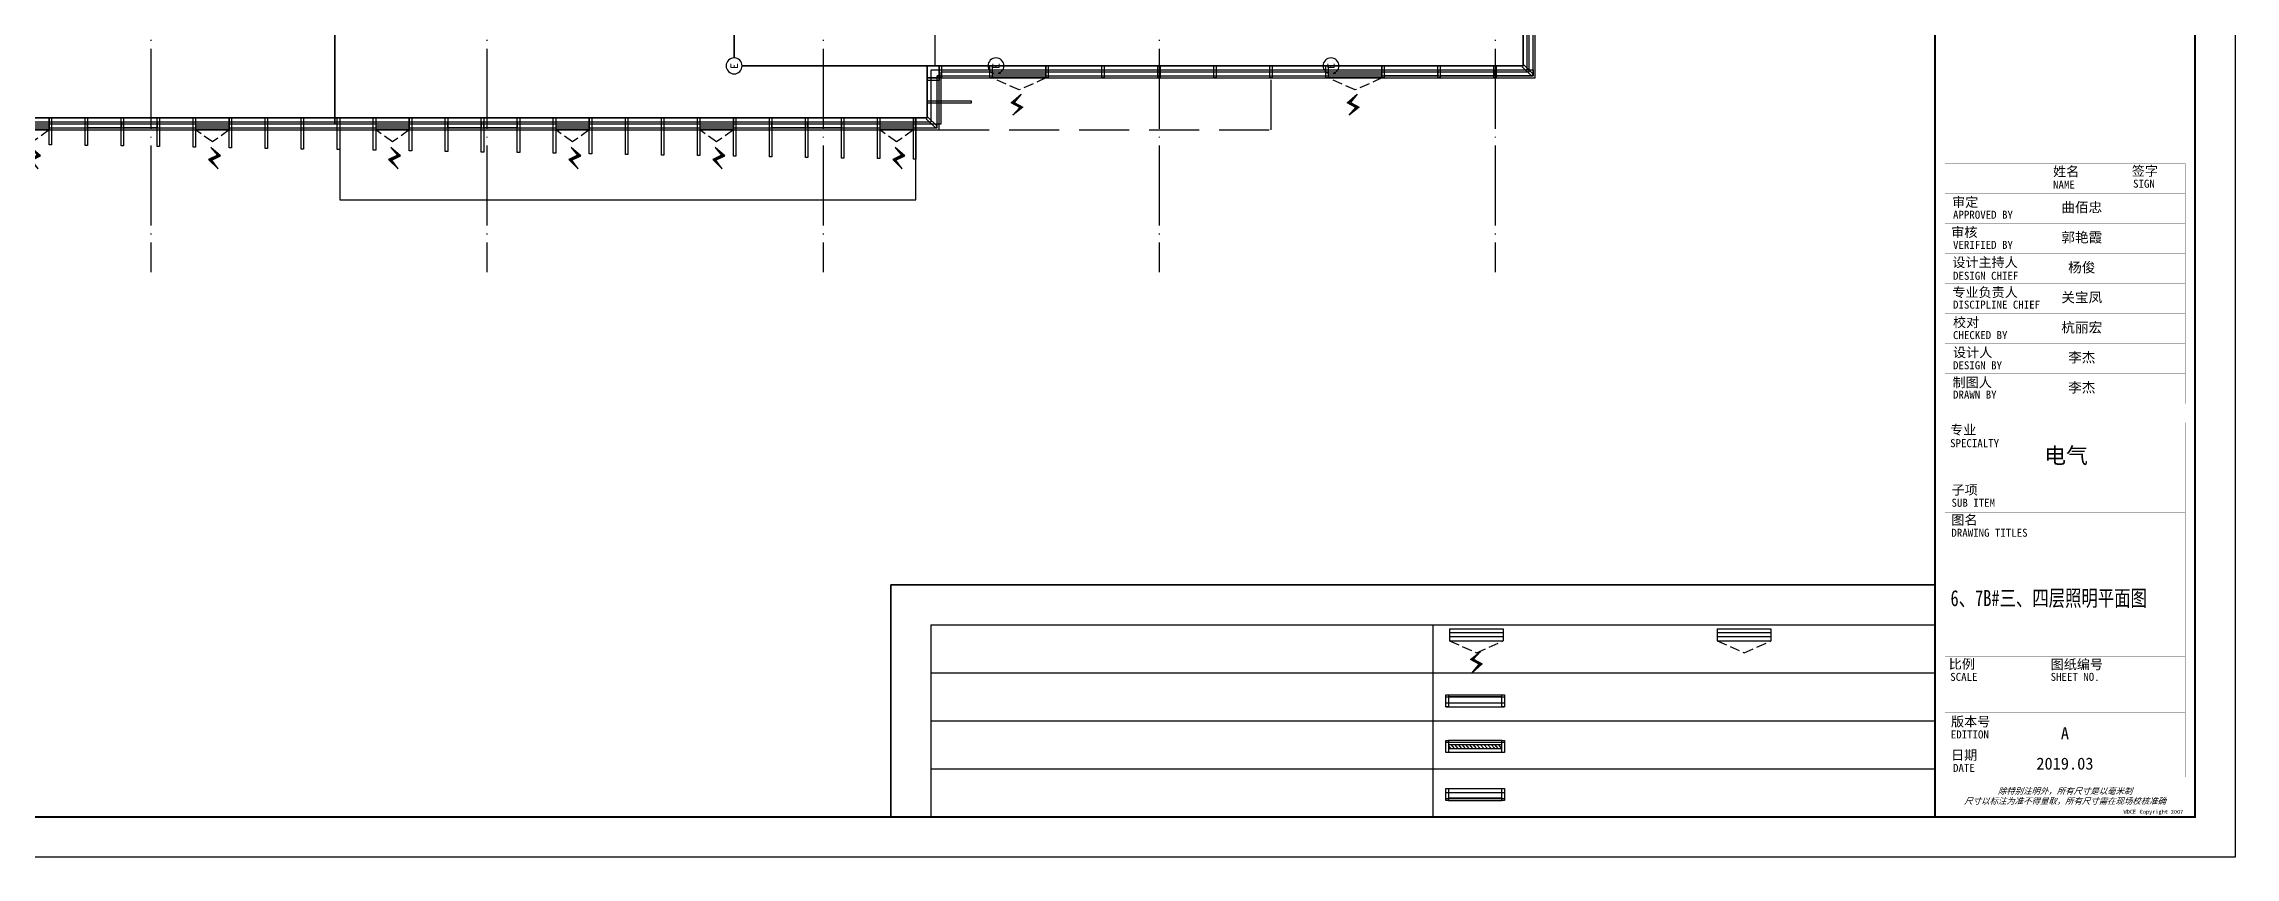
# Model space of a CAD drawing. Extents: x -2209072 to 495824, y -92434 to 572724.
# Drawn here: x 111164 to 165936, y 196708 to 217024 of the extents above; entities that cross this region are included whole.
import ezdxf
from ezdxf.enums import TextEntityAlignment as Align
from ezdxf.xclip import XClip

# ---------------------------------------------------------------- set-up
doc = ezdxf.new("R2010")
doc.units = 0
doc.header["$LTSCALE"] = 1000
doc.header["$MEASUREMENT"] = 0
for name, pattern in [('6#7#幕墙$0$DASH', [0.35, 0.25, -0.1]), ('DASH', [0.35, 0.25, -0.1]), ('X-104 6#7#平面$0$104-1112 结构$0$$AUDIT_BAD_LTYPE1', [0]), ('X-104 6#7#平面$0$DASH', [0.35, 0.25, -0.1]), ('X-104 6#7#平面$0$DOTE', [2.42, 2, -0.2, 0.02, -0.2]), ('X-平面图例$0$DASH', [0.35, 0.25, -0.1])]:
    doc.linetypes.add(name, pattern=pattern)
doc.layers.get('0').update_dxf_attribs({"linetype": 'CONTINUOUS'})
doc.layers.get('Defpoints').update_dxf_attribs({"linetype": 'CONTINUOUS'})
doc.layers.add('6#7#幕墙$0$04-不打印_辅助线', color=165, linetype='CONTINUOUS', plot=False)
for name, color, linetype in [('6#7#幕墙$0$04-电动窗', 1, 'CONTINUOUS'), ('6#7#幕墙$0$A-C_玻璃幕墙', 140, 'CONTINUOUS'), ('6#7#幕墙$0$A-C_窗', 140, 'CONTINUOUS'), ('6#7#幕墙$0$A-O_屋面', 201, 'CONTINUOUS'), ('6#7#幕墙$0$A-TECH_结构', 21, 'CONTINUOUS'), ('EQUIP-照明', 3, 'CONTINUOUS'), ('SHEET_TEXT', 7, 'CONTINUOUS'), ('WIRE-应急', 2, 'DASH'), ('X-104 6#7#平面$0$A-SUR_看线', 231, 'CONTINUOUS'), ('X-104 6#7#平面$0$A-TECH_结构', 21, 'CONTINUOUS'), ('X-104 6#7#平面$0$A_AXIS-轴线', 36, 'X-104 6#7#平面$0$DOTE'), ('X-平面图例$0$03-表格_197', 197, 'CONTINUOUS'), ('X-平面图例$0$04-电动窗', 1, 'CONTINUOUS'), ('X-平面图例$0$A-C_玻璃幕墙', 140, 'CONTINUOUS'), ('X-平面图例$0$A-金属背板', 40, 'CONTINUOUS'), ('字', 7, 'CONTINUOUS')]:
    doc.layers.add(name, color=color, linetype=linetype)
doc.layers.add('X-104 6#7#平面$0$000套内', color=226, linetype='CONTINUOUS', lineweight=30, plot=False)
doc.styles.add('_TEL_DIM', font='SIMPLEX', dxfattribs={"width": 0.8, "height": 3.5, "bigfont": 'HZTXT'})
doc.styles.add('华文细黑', font='STXIHEI.TTF')
doc.styles.add('图签信息$0$hwxh', font='STXIHEI.TTF')
doc.styles.add('图签信息$0$华文细黑', font='STXIHEI.TTF', dxfattribs={"height": 10})

# ---------------------------------------------------------------- blocks, each defined once
blk = doc.blocks.new('$equip$00001838')
blk.add_circle((0, 0), 0.5)
at = {"color": 7, "style": '_TEL_DIM'}
blk.add_attdef('$TEXT$', text='', height=0.4, dxfattribs=at).set_placement((0, 0), align=Align.MIDDLE_CENTER)
at = {"color": 7, "style": '_TEL_DIM', "flags": 1}
blk.add_attdef('A', text='', height=0.00002, dxfattribs=at).set_placement((0, 0), align=Align.MIDDLE_CENTER)
blk = doc.blocks.new('图签信息$0$WDCE Copyright200X')
at = {"const_width": 0.016}
blk.add_lwpolyline([(-10.6, 1.26, 1), (-11.4, 1.26, 1)], format="xyb", close=True, dxfattribs=at)
at = {"style": '图签信息$0$华文细黑'}
for s, p in [('WDCE ', (-11.46, 0.5)), ('     Copyright ', (-3.51, 0.5))]:
    blk.add_text(s, height=1, dxfattribs=at).set_placement(p, align=Align.BOTTOM_RIGHT)
blk.add_text('c', height=0.6, dxfattribs=at).set_placement((-11.04, 1.35), align=Align.MIDDLE_CENTER)
blk.add_attdef('200X', text='', height=1, dxfattribs=at).set_placement((-0.45, 0.5), align=Align.BOTTOM_RIGHT)
blk = doc.blocks.new('图签信息$0$logo2')
h = blk.add_hatch(color=7)
h.paths.add_polyline_path([(19.02, -7.36), (15.84, -7.36), (15.84, -3.97), (18.97, -3.97), (18.97, -4.24), (16.46, -4.24), (16.46, -5.45), (18.81, -5.45), (18.81, -5.69), (16.47, -5.69), (16.47, -7.12), (19.02, -7.12)])
edge = h.paths.add_edge_path()
edge.add_spline(control_points=[(15.26, -4.21), (15.26, -4.21), (15.13, -4.65), (15.13, -4.65), (15.13, -4.65), (14.62, -4.1), (13.73, -4.1), (13.04, -4.1), (12.07, -4.54), (12.08, -5.62), (12.08, -6.49), (12.77, -7.16), (13.73, -7.17), (14.66, -7.17), (15.23, -6.68), (15.23, -6.68), (15.23, -6.68), (15.16, -7.11), (15.16, -7.11), (13.63, -7.7), (11.42, -7.29), (11.41, -5.64), (11.4, -3.72), (14.16, -3.66), (15.26, -4.21)], knot_values=[0, 0, 0, 0, 1, 1, 1, 2, 2, 2, 3, 3, 3, 4, 4, 4, 5, 5, 5, 6, 6, 6, 7, 7, 7, 8, 8, 8, 8], degree=3, periodic=0)
edge = h.paths.add_edge_path(flags=16)
edge.add_spline(control_points=[(10.23, -5.57), (10.23, -5.16), (10.12, -4.83), (9.9, -4.58), (9.63, -4.27), (9.23, -4.12), (8.69, -4.12), (8.69, -4.12), (7.64, -4.12), (7.64, -4.12), (7.64, -4.12), (7.64, -7.1), (7.64, -7.1), (7.64, -7.1), (8.66, -7.1), (8.66, -7.1), (9.13, -7.1), (9.52, -6.93), (9.82, -6.6), (10.09, -6.31), (10.23, -5.96), (10.23, -5.57)], knot_values=[0, 0, 0, 0, 1, 1, 1, 2, 2, 2, 3, 3, 3, 4, 4, 4, 5, 5, 5, 6, 6, 6, 7, 7, 7, 7], degree=3, periodic=0)
edge = h.paths.add_edge_path()
edge.add_spline(control_points=[(10.92, -5.51), (10.92, -5.96), (10.72, -6.37), (10.34, -6.72), (9.92, -7.1), (9.41, -7.29), (8.82, -7.29), (8.82, -7.29), (7.03, -7.29), (7.03, -7.29), (7.03, -7.29), (7.03, -3.92), (7.03, -3.92), (7.03, -3.92), (9.1, -3.92), (9.1, -3.92), (9.59, -3.92), (10.01, -4.06), (10.36, -4.34), (10.73, -4.64), (10.92, -5.03), (10.92, -5.51)], knot_values=[0, 0, 0, 0, 1, 1, 1, 2, 2, 2, 3, 3, 3, 4, 4, 4, 5, 5, 5, 6, 6, 6, 7, 7, 7, 7], degree=3, periodic=0)
at = {"lineweight": 0}
blk.add_lwpolyline([(19.02, -7.36), (15.84, -7.36), (15.84, -3.97), (18.97, -3.97), (18.97, -4.24), (16.46, -4.24), (16.46, -5.45), (18.81, -5.45), (18.81, -5.69), (16.47, -5.69), (16.47, -7.12), (19.02, -7.12), (19.02, -7.36)], dxfattribs=at)
for points, knots in [([(15.26, -4.21), (15.26, -4.21), (15.13, -4.65), (15.13, -4.65), (15.13, -4.65), (14.62, -4.1), (13.73, -4.1), (13.04, -4.1), (12.07, -4.54), (12.08, -5.62), (12.08, -6.49), (12.77, -7.16), (13.73, -7.17), (14.66, -7.17), (15.23, -6.68), (15.23, -6.68), (15.23, -6.68), (15.16, -7.11), (15.16, -7.11), (13.63, -7.7), (11.42, -7.29), (11.41, -5.64), (11.4, -3.72), (14.16, -3.66), (15.26, -4.21)], [0, 0, 0, 0, 1, 1, 1, 2, 2, 2, 3, 3, 3, 4, 4, 4, 5, 5, 5, 6, 6, 6, 7, 7, 7, 8, 8, 8, 8]), ([(10.92, -5.51), (10.92, -5.96), (10.72, -6.37), (10.34, -6.72), (9.92, -7.1), (9.41, -7.29), (8.82, -7.29), (8.82, -7.29), (7.03, -7.29), (7.03, -7.29), (7.03, -7.29), (7.03, -3.92), (7.03, -3.92), (7.03, -3.92), (9.1, -3.92), (9.1, -3.92), (9.59, -3.92), (10.01, -4.06), (10.36, -4.34), (10.73, -4.64), (10.92, -5.03), (10.92, -5.51)], [0, 0, 0, 0, 1, 1, 1, 2, 2, 2, 3, 3, 3, 4, 4, 4, 5, 5, 5, 6, 6, 6, 7, 7, 7, 7]), ([(10.23, -5.57), (10.23, -5.16), (10.12, -4.83), (9.9, -4.58), (9.63, -4.27), (9.23, -4.12), (8.69, -4.12), (8.69, -4.12), (7.64, -4.12), (7.64, -4.12), (7.64, -4.12), (7.64, -7.1), (7.64, -7.1), (7.64, -7.1), (8.66, -7.1), (8.66, -7.1), (9.13, -7.1), (9.52, -6.93), (9.82, -6.6), (10.09, -6.31), (10.23, -5.96), (10.23, -5.57)], [0, 0, 0, 0, 1, 1, 1, 2, 2, 2, 3, 3, 3, 4, 4, 4, 5, 5, 5, 6, 6, 6, 7, 7, 7, 7])]:
    blk.add_open_spline(points, degree=3, knots=knots, dxfattribs=at)
blk = doc.blocks.new('图签信息$0$logo1')
h = blk.add_hatch(color=8)
edge = h.paths.add_edge_path()
edge.add_spline(control_points=[(3.86, -5.21), (3.63, -5.88), (3.39, -6.56), (3.39, -6.56), (3.39, -6.56), (2.5, -3.91), (2.5, -3.91), (2.5, -3.91), (1.8, -3.91), (1.69, -3.91), (2.02, -4.39), (2.95, -7.27), (2.95, -7.27), (2.95, -7.27), (3.44, -7.27), (3.44, -7.27), (3.44, -7.27), (4.03, -5.66), (4.03, -5.66), (4.03, -5.66), (3.86, -5.21), (3.86, -5.21)], knot_values=[0, 0, 0, 0, 1, 1, 1, 2, 2, 2, 3, 3, 3, 4, 4, 4, 5, 5, 5, 6, 6, 6, 7, 7, 7, 7], degree=3, periodic=0)
h = blk.add_hatch(color=7)
edge = h.paths.add_edge_path()
edge.add_spline(control_points=[(6.04, -3.91), (6.09, -4.1), (5.2, -6.56), (5.2, -6.56), (5.2, -6.56), (4.3, -3.91), (4.3, -3.91), (4.3, -3.91), (3.6, -3.91), (3.49, -3.91), (3.82, -4.39), (4.75, -7.27), (4.75, -7.27), (4.75, -7.27), (5.24, -7.27), (5.24, -7.27), (5.24, -7.27), (6.33, -4.3), (6.33, -4.3), (6.33, -4.3), (6.48, -3.91), (6.48, -3.91), (6.48, -3.91), (6.21, -3.91), (6.04, -3.91)], knot_values=[0, 0, 0, 0, 1, 1, 1, 2, 2, 2, 3, 3, 3, 4, 4, 4, 5, 5, 5, 6, 6, 6, 7, 7, 7, 8, 8, 8, 8], degree=3, periodic=0)
at = {"color": 8, "lineweight": 0}
blk.add_open_spline([(3.86, -5.21), (3.63, -5.88), (3.39, -6.56), (3.39, -6.56), (3.39, -6.56), (2.5, -3.91), (2.5, -3.91), (2.5, -3.91), (1.8, -3.91), (1.69, -3.91), (2.02, -4.39), (2.95, -7.27), (2.95, -7.27), (2.95, -7.27), (3.44, -7.27), (3.44, -7.27), (3.44, -7.27), (4.03, -5.66), (4.03, -5.66), (4.03, -5.66), (3.86, -5.21), (3.86, -5.21)], degree=3, knots=[0, 0, 0, 0, 1, 1, 1, 2, 2, 2, 3, 3, 3, 4, 4, 4, 5, 5, 5, 6, 6, 6, 7, 7, 7, 7], dxfattribs=at)
at = {"lineweight": 0}
blk.add_open_spline([(6.04, -3.91), (6.09, -4.1), (5.2, -6.56), (5.2, -6.56), (5.2, -6.56), (4.3, -3.91), (4.3, -3.91), (4.3, -3.91), (3.6, -3.91), (3.49, -3.91), (3.82, -4.39), (4.75, -7.27), (4.75, -7.27), (4.75, -7.27), (5.24, -7.27), (5.24, -7.27), (5.24, -7.27), (6.33, -4.3), (6.33, -4.3), (6.33, -4.3), (6.48, -3.91), (6.48, -3.91), (6.48, -3.91), (6.21, -3.91), (6.04, -3.91)], degree=3, knots=[0, 0, 0, 0, 1, 1, 1, 2, 2, 2, 3, 3, 3, 4, 4, 4, 5, 5, 5, 6, 6, 6, 7, 7, 7, 8, 8, 8, 8], dxfattribs=at)
blk.add_blockref('图签信息$0$logo2', (0, 0))
blk = doc.blocks.new('图签信息$0$时间-logo')
at = {"layer": 'Defpoints', "lineweight": 0}
blk.add_lwpolyline([(0, -23.46), (-21.17, -23.46), (-21.17, 0), (0, 0), (0, -23.46)], dxfattribs=at)
blk.add_blockref('图签信息$0$logo1', (-20.97, 0))
at = {"style": '图签信息$0$hwxh'}
for s, height, p in [('华通设计顾问工程有限公司 ', 1.15, (-19.73, -9.05)), ('WALTON DESIGN & CONSULTING ENGINEERING CO., LTD.', 0.5, (-19.5, -10.1)), ('地址:北京市西城区西直门南小街135号西派国际3号楼 100035', 0.5, (-19.48, -11.94)), ('Address: Building No.3 C-Park, No.135 Xizhimen South Street, ', 0.47, (-19.48, -12.83)), ('Xicheng District, Beijing 100035, China ', 0.47, (-16.69, -13.72)), ('电话 Tel：                        （8610）83957395 ', 0.5, (-19.56, -14.91)), ('传真 Fax：                      （8610）83957590 ', 0.5, (-19.48, -15.8)), ('主页 Web：                      www.WDCE.com ', 0.5, (-19.48, -16.69)), ('邮件 E-mail：                    office@WDCE.com ', 0.5, (-19.48, -17.58)), ('资质号 Licence No.：    建筑甲级 A111010265 ', 0.5, (-19.48, -18.47)), ('   规划甲级 101195', 0.5, (-12.6, -19.36))]:
    blk.add_text(s, height=height, dxfattribs=at).set_placement(p)
blk = doc.blocks.new('图签信息')
at = {"const_width": 0.5}
for points in [[(-65, 574), (-65, 500.5), (0, 500.5), (0, 574)], [(-65, 0), (0, 0), (0, 500.5), (-65, 500.5)]]:
    blk.add_lwpolyline(points, close=True, dxfattribs=at)
at = {"const_width": 0.05}
for points in [[(-65, 566.5), (0, 566.5)], [(-39.14, 566.5), (-39.14, 500.5)], [(-19.1, 566.5), (-19.1, 500.5)], [(-65, 560.5), (0, 560.5)], [(-65, 554.5), (0, 554.5)], [(-65, 548.5), (0, 548.5)], [(-65, 542.5), (0, 542.5)], [(-65, 536.5), (0, 536.5)], [(-65, 530.5), (0, 530.5)], [(-65, 524.5), (0, 524.5)], [(-65, 518.5), (0, 518.5)], [(-65, 512.5), (0, 512.5)], [(-65, 512.5), (0, 512.5)], [(-65, 506.5), (0, 506.5)], [(-65, 500.5), (0, 500.5)], [(-62.5, 450.87), (-2.5, 450.87)], [(-62.5, 440.87), (-2.5, 440.87)], [(-2.5, 407.85), (-2.5, 436.12), (-62.5, 436.12), (-62.5, 407.85)], [(-62.5, 407.85), (-2.5, 407.85)], [(-62.5, 404.92), (-62.5, 227.83)], [(-62.5, 404.92), (-2.5, 404.92)], [(-62.5, 227.83), (-2.5, 227.83), (-2.5, 404.92)], [(-57.5, 338.36), (-7.5, 338.36)], [(-57.5, 288.83), (-7.5, 288.83)], [(-57.5, 234.85), (-7.5, 234.85)], [(-62.5, 227.83), (-2.5, 227.83)], [(-62.5, 217.74), (-2.5, 217.74)], [(-62.5, 103.26), (-2.5, 103.26), (-2.5, 163.26), (-62.5, 163.26), (-62.5, 103.26)], [(-37.5, 163.26), (-37.5, 103.26)], [(-20, 163.26), (-20, 103.26)], [(-62.5, 155.76), (-2.5, 155.76)], [(-62.5, 148.26), (-2.5, 148.26)], [(-62.5, 140.76), (-2.5, 140.76)], [(-62.5, 133.26), (-2.5, 133.26)], [(-62.5, 125.76), (-2.5, 125.76)], [(-62.5, 118.26), (-2.5, 118.26)], [(-62.5, 110.76), (-2.5, 110.76)], [(-62.5, 98.5), (-2.5, 98.5), (-2.5, 10), (-62.5, 10), (-62.5, 98.5)], [(-62.5, 83.5), (-2.5, 83.5)], [(-62.5, 76), (-2.5, 76)], [(-62.5, 40), (-2.5, 40)], [(-37.5, 40), (-37.5, 26)], [(-62.5, 26), (-2.5, 26)], [(-62.5, 18), (-2.5, 18)]]:
    blk.add_lwpolyline(points, dxfattribs=at)
at = {"ltscale": 0.001, "xscale": 2.834689937531525, "yscale": 2.834689937531525, "zscale": 2.834689937531525}
blk.add_blockref('图签信息$0$时间-logo', (-2.5, 404.92), dxfattribs=at)
blk.add_blockref('图签信息$0$WDCE Copyright200X', (-2.5, 0)).add_auto_attribs({'200X': '2007'})
at = {"style": '图签信息$0$华文细黑'}
for s, height, p in [('COUNTERSIGN', 2, (-32.5, 569.6)), ('会签栏', 2.4, (-32.5, 573))]:
    blk.add_text(s, height=height, dxfattribs=at).set_placement(p, align=Align.TOP_CENTER)
for s, height, p in [('签字', 2.4, (-37.22, 564.63)), ('日期', 2.4, (-17.79, 564.58)), ('总图', 2.4, (-63, 559.5)), ('SIGN', 2, (-30.32, 563.88)), ('DATE', 2, (-10.96, 563.7)), ('建筑', 2.4, (-63, 553.5)), ('结构', 2.4, (-63, 547.5)), ('给排水', 2.4, (-63, 541.5)), ('暖通', 2.4, (-63, 535.5)), ('电气', 2.4, (-63, 529.5)), ('景观', 2.4, (-63, 523.5)), ('室内', 2.4, (-63, 517.5)), ('方案', 2.4, (-63, 511.5)), ('绿色', 2.4, (-63, 505.5)), ('项目名称', 2.4, (-60.5, 498)), ('PROJECT NAME', 2, (-60.5, 494.08)), ('设计号', 2.4, (-60.54, 457.48)), ('PROJECT NO.', 2, (-60.5, 453.97)), ('STAGE', 2, (-60.5, 443.97)), ('阶段', 2.4, (-60.5, 447.47)), ('委托方', 2, (-60.9, 434.86)), ('CLIENT', 2, (-60.9, 431.86)), ('设计方', 2, (-60.5, 403.83)), ('DESIGNER', 2, (-60.5, 400.83)), ('KEY PLAN', 2, (-60.5, 220.74)), ('索引', 2.4, (-60.5, 224.14)), ('姓名', 2.4, (-35.5, 162.47)), ('NAME', 2, (-35.5, 158.96)), ('签字', 2.4, (-15.81, 162.57)), ('SIGN', 2, (-15.5, 159.2)), ('审定', 2.4, (-60.73, 154.81)), ('APPROVED BY', 2, (-60.5, 151.44)), ('审核', 2.4, (-60.95, 147.29)), ('VERIFIED BY', 2, (-60.5, 143.91)), ('设计主持人', 2.4, (-60.68, 139.76)), ('专业负责人', 2.4, (-60.67, 132.26)), ('DESIGN CHIEF', 2, (-60.5, 136.19)), ('DISCIPLINE CHIEF', 2, (-60.5, 128.98)), ('校对', 2.4, (-60.5, 124.76)), ('CHECKED BY', 2, (-60.5, 121.37)), ('设计人', 2.4, (-60.5, 117.26)), ('制图人', 2.4, (-60.61, 109.76)), ('DESIGN BY', 2, (-60.5, 113.83)), ('DRAWN BY', 2, (-60.5, 106.5)), ('SPECIALTY', 2, (-61.23, 94.38)), ('专业', 2.4, (-61.23, 97.93)), ('子项', 2.4, (-60.88, 82.92)), ('SUB ITEM', 2, (-60.88, 79.5)), ('DRAWING TITLES', 2, (-60.91, 72)), ('图名', 2.4, (-60.91, 75.41)), ('比例', 2.4, (-61.56, 39.42)), ('图纸编号', 2.4, (-36.1, 39.32)), ('SCALE', 2, (-61.19, 36)), ('SHEET NO.', 2, (-36.1, 36)), ('版本号', 2.4, (-61, 25.03)), ('EDITION', 2, (-61.06, 21.61)), ('日期', 2.4, (-61, 16.68)), ('DATE', 2, (-60.5, 13.26))]:
    blk.add_text(s, height=height, dxfattribs=at).set_placement(p, align=Align.TOP_LEFT)
for s, p in [('SITE PLAN', (-40.06, 557.7)), ('ARCHITECTURE', (-40.06, 552.7)), ('STRUCTURE', (-40.06, 546.7)), ('WATER', (-40.06, 540.7)), ('VENTILATION', (-40.06, 534.7)), ('ELECTRIC', (-40.14, 528.89)), ('LANDSCAPE', (-40.14, 522.89)), ('INTERIORS', (-40.14, 516.89)), ('PLAN', (-40.14, 510.89)), ('GREEN', (-40.14, 504.89))]:
    blk.add_text(s, height=1.5, dxfattribs=at).set_placement(p, align=Align.TOP_RIGHT)
at = {"color": 4, "style": '图签信息$0$华文细黑', "width": 0.75}
for s, p in [('通州区台湖镇104、109地块', (-32.5, 480.78)), ('F3其他类多功能用地项目', (-32.5, 470.91))]:
    blk.add_text(s, height=4.5, dxfattribs=at).set_placement(p, align=Align.CENTER)
at = {"color": 4, "style": '图签信息$0$华文细黑'}
for s, p in [('A', (-32.53, 19.4)), ('2019.03', (-32.53, 11.84))]:
    blk.add_text(s, height=3, dxfattribs=at).set_placement(p, align=Align.CENTER)
at = {"style": '图签信息$0$华文细黑', "oblique": 20}
for s, p in [('除特别注明外，所有尺寸是以毫米制', (-32.5, 6.5)), ('尺寸以标注为准不得量取，所有尺寸需在现场校核准确', (-32.5, 4))]:
    blk.add_text(s, height=1.5, dxfattribs=at).set_placement(p, align=Align.MIDDLE_CENTER)
at = {"color": 4, "ltscale": 0.001, "char_height": 3, "width": 58.4895, "style": '图签信息$0$华文细黑'}
for s, insert, attachment_point in [('通17-03', (-40.06, 455.51), 4), ('施工图', (-40.06, 445.51), 4), ('北京光谷科技园\\P开发建设有限公司', (-32.9, 419.71), 5)]:
    blk.add_mtext(s, dxfattribs=dict(at, insert=insert, attachment_point=attachment_point))
blk = doc.blocks.new('图签-A1')
at = {"color": 2}
blk.add_blockref('图签信息', (0, 0), dxfattribs=at)
blk = doc.blocks.new('图框-A1')
for points, const_width in [([(0, 0), (841, 0), (841, 594), (0, 594)], 0.05), ([(766, 584), (25, 584), (25, 10), (766, 10)], 0.5)]:
    blk.add_lwpolyline(points, close=True, dxfattribs=dict(const_width=const_width))
at = {"const_width": 0.05}
blk.add_lwpolyline([(420.5, 0), (420.5, 2)], dxfattribs=at)
blk = doc.blocks.new('*U1303')
at = {"layer": 'X-104 6#7#平面$0$A_AXIS-轴线'}
for p, q in [((16800, 25700), (16800, -6500)), ((25200, 25700), (25200, -6500)), ((33600, 25700), (33600, -6500)), ((42000, 25700), (42000, -6500)), ((50400, 25700), (50400, -6500))]:
    blk.add_line(p, q, dxfattribs=at)
blk = doc.blocks.new('X-104 6#7#平面$0$fdsgfh')
at = {"layer": 'X-104 6#7#平面$0$A-TECH_结构'}
blk.add_lwpolyline([(-35400, 20781), (-35400, 19550), (-35600, 19550), (-35600, 13650), (-32900, 13650), (-32900, 19950), (-32900, 19950), (-32900, 20681), (-23600, 20307), (-23600, 19550), (-24000, 19550), (-24000, 13850), (-21300, 13850), (-21300, 19550), (-21500, 19550), (-21500, 20222), (-14738, 19950), (700, 19950), (700, -1350), (-14200, -1350), (-14200, -2650), (-53800, -2650), (-53800, 21522), (-35400, 20781)], dxfattribs=at)
blk = doc.blocks.new('*U1562')
at = {"layer": '6#7#幕墙$0$A-C_玻璃幕墙'}
blk.add_lwpolyline([(-30, 200), (30, 200), (30, -100), (-30, -100)], close=True, dxfattribs=at)
blk = doc.blocks.new('*U1563')
at = {"color": 0, "linetype": 'ByBlock', "lineweight": -2, "transparency": 16777216}
for p in [(0, 0), (1400, 0), (2800, 0), (4200, 0), (5600, 0), (7000, 0), (8400, 0), (9800, 0), (11200, 0), (12600, 0)]:
    blk.add_blockref('*U1562', p, dxfattribs=at)
blk = doc.blocks.new('6#7#幕墙$0$jiao')
at = {"layer": '6#7#幕墙$0$A-C_窗'}
blk.add_lwpolyline([(51079, -1171), (51308, -1400), (51350, -1358), (51121, -1129)], close=True, dxfattribs=at)
blk = doc.blocks.new('6#7#幕墙$0$ZHAUNJIAOBAOWEN')
at = {"layer": '6#7#幕墙$0$A-C_玻璃幕墙'}
for points in [[(51040, -1350), (51100, -1350), (51100, -1650), (51040, -1650)], [(51400, -1290), (51400, -1350), (51100, -1350), (51100, -1290)]]:
    blk.add_lwpolyline(points, close=True, dxfattribs=at)
at = {"layer": '6#7#幕墙$0$A-C_窗'}
for points in [[(51100, -1350), (51400, -1350), (51400, -1650), (51100, -1650)], [(51150, -1400), (51150, -1350), (51300, -1350), (51300, -1550), (51100, -1550), (51100, -1400)]]:
    blk.add_lwpolyline(points, close=True, dxfattribs=at)
blk = doc.blocks.new('6#7#幕墙$0$A$C1B0437AB')
at = {"layer": '6#7#幕墙$0$A-C_窗', "rotation": 180}
blk.add_blockref('6#7#幕墙$0$ZHAUNJIAOBAOWEN', (51100, -1350), dxfattribs=at)
blk = doc.blocks.new('*U1967')
blk.add_lwpolyline([(-1360, 0), (-20, 0), (-20, -150), (-1360, -150)], close=True)
blk = doc.blocks.new('*U1983')
blk.add_lwpolyline([(-1360, 0), (-440, 0), (-440, -150), (-1360, -150)], close=True)
blk = doc.blocks.new('6#7#幕墙$0$$TCHSYS$WIN2D')
for p, q in [((-0.5, 0.5), (0.5, 0.5)), ((-0.5, 0.5), (-0.5, -0.5)), ((0.5, 0.5), (0.5, -0.5)), ((0.5, 0.167), (-0.5, 0.167)), ((0.5, -0.167), (-0.5, -0.167)), ((-0.5, -0.5), (0.5, -0.5))]:
    blk.add_line(p, q)
blk = doc.blocks.new('6#7#幕墙$0$开启扇')
at = {"layer": '6#7#幕墙$0$04-电动窗'}
h = blk.add_hatch(color=1, dxfattribs=at)
h.dxf.hatch_style = 1
h.paths.add_polyline_path([(822, 978), (651, 790), (867, 672), (619, 453), (788, 663), (571, 780)])
at = {"layer": '6#7#幕墙$0$04-电动窗', "color": 1}
blk.add_lwpolyline([(822, 978), (651, 790), (867, 672), (619, 453), (788, 663), (571, 780), (822, 978)], close=True, dxfattribs=at)
at = {"layer": '6#7#幕墙$0$A-C_窗', "linetype": '6#7#幕墙$0$DASH'}
blk.add_lwpolyline([(0, 50), (670, 350), (1340, 50)], dxfattribs=at)
at = {"layer": '6#7#幕墙$0$A-C_窗', "xscale": -1340, "yscale": 300, "zscale": 1340, "rotation": 180}
blk.add_blockref('6#7#幕墙$0$$TCHSYS$WIN2D', (670, -100), dxfattribs=at)
blk = doc.blocks.new('*U1938')
at = {"layer": '6#7#幕墙$0$A-C_玻璃幕墙', "rotation": 180}
blk.add_blockref('6#7#幕墙$0$开启扇', (670, 50), dxfattribs=at)
blk = doc.blocks.new('*U1672')
blk.add_lwpolyline([(-1360, 0), (-520, 0), (-520, -150), (-1360, -150)], close=True)
blk = doc.blocks.new('*U1618')
at = {"layer": '6#7#幕墙$0$A-C_玻璃幕墙', "rotation": 179.9999379632255}
for p in [(-1390, -75), (-490, -75)]:
    blk.add_blockref('*U1672', p, dxfattribs=at)
blk = doc.blocks.new('6#7#幕墙$0$900kaiqishan')
at = {"layer": '6#7#幕墙$0$04-电动窗'}
h = blk.add_hatch(color=1, dxfattribs=at)
h.dxf.hatch_style = 1
h.paths.add_polyline_path([(958, 485), (795, 680), (1016, 789), (777, 1018), (937, 802), (716, 693)])
at = {"layer": '6#7#幕墙$0$04-电动窗', "color": 1}
blk.add_lwpolyline([(958, 485), (795, 680), (1016, 789), (777, 1018), (937, 802), (716, 693), (958, 485)], close=True, dxfattribs=at)
at = {"layer": '6#7#幕墙$0$A-C_窗'}
for p, q in [((500, 50), (1340, 50)), ((500, -250), (500, 50)), ((1340, -250), (1340, 50)), ((1340, -50), (500, -50)), ((1340, -150), (500, -150)), ((500, -250), (1340, -250))]:
    blk.add_line(p, q, dxfattribs=at)
at = {"layer": '6#7#幕墙$0$A-C_窗', "linetype": '6#7#幕墙$0$DASH'}
blk.add_lwpolyline([(500, 50), (920, 350), (1340, 50)], dxfattribs=at)
blk = doc.blocks.new('*U1621')
at = {"layer": '6#7#幕墙$0$A-C_玻璃幕墙', "rotation": 180}
for p in [(-880, 50), (2720, 50)]:
    blk.add_blockref('6#7#幕墙$0$900kaiqishan', p, dxfattribs=at)
blk = doc.blocks.new('*U1617')
at = {"layer": '6#7#幕墙$0$A-C_玻璃幕墙', "rotation": 179.9999379632255}
for p in [(-1390, -75), (-490, -75)]:
    blk.add_blockref('*U1672', p, dxfattribs=at)
blk = doc.blocks.new('6#7#幕墙$0$alsjdlajsdldja')
at = {"layer": '6#7#幕墙$0$A-C_玻璃幕墙'}
for points in [[(104110, 274572), (104170, 274572), (104170, 274022), (104110, 274022)], [(105010, 274572), (105070, 274572), (105070, 274007), (105010, 274007)], [(105910, 274572), (105970, 274572), (105970, 273992), (105910, 273992)], [(106810, 274572), (106870, 274572), (106870, 273977), (106810, 273977)], [(107710, 274572), (107770, 274572), (107770, 273962), (107710, 273962)], [(108610, 274572), (108670, 274572), (108670, 273947), (108610, 273947)], [(109510, 274572), (109570, 274572), (109570, 273932), (109510, 273932)], [(110410, 274572), (110470, 274572), (110470, 273917), (110410, 273917)], [(111310, 274572), (111370, 274572), (111370, 273902), (111310, 273902)], [(112210, 274572), (112270, 274572), (112270, 273887), (112210, 273887)], [(113110, 274572), (113170, 274572), (113170, 273872), (113110, 273872)], [(114010, 274572), (114070, 274572), (114070, 273857), (114010, 273857)], [(114910, 274572), (114970, 274572), (114970, 273842), (114910, 273842)], [(115810, 274572), (115870, 274572), (115870, 273827), (115810, 273827)], [(116710, 274572), (116770, 274572), (116770, 273812), (116710, 273812)], [(117610, 274572), (117670, 274572), (117670, 273797), (117610, 273797)], [(118510, 274572), (118570, 274572), (118570, 273782), (118510, 273782)]]:
    blk.add_lwpolyline(points, close=True, dxfattribs=at)
at = {"color": 0, "linetype": 'ByBlock', "lineweight": -2, "transparency": 16777216}
blk.add_blockref('*U1617', (105040, 274397), dxfattribs=at)
at = {"color": 0, "linetype": 'ByBlock', "lineweight": -2, "transparency": 16777216, "rotation": 359.9981428959288}
for name, p in [('*U1621', (109089, 274272)), ('*U1618', (113139, 274397))]:
    blk.add_blockref(name, p, dxfattribs=at)
at = {"layer": '6#7#幕墙$0$A-C_玻璃幕墙', "rotation": 179.9981428959288}
blk.add_blockref('6#7#幕墙$0$900kaiqishan', (116309, 274322), dxfattribs=at)
blk = doc.blocks.new('*U1619')
at = {"layer": '6#7#幕墙$0$A-C_玻璃幕墙', "rotation": 179.9999379632255}
for p in [(-1390, -75), (-490, -75)]:
    blk.add_blockref('*U1672', p, dxfattribs=at)
blk = doc.blocks.new('*U1620')
at = {"color": 0, "linetype": 'ByBlock', "lineweight": -2, "transparency": 16777216}
blk.add_blockref('*U1619', (0, 0), dxfattribs=at)
blk = doc.blocks.new('6#7#幕墙$0$jldkjsalkjd')
at = {"layer": '6#7#幕墙$0$A-C_玻璃幕墙'}
for points in [[(119410, 274572), (119470, 274572), (119470, 273767), (119410, 273767)], [(120310, 274572), (120370, 274572), (120370, 273752), (120310, 273752)], [(121210, 274572), (121270, 274572), (121270, 273737), (121210, 273737)], [(122110, 274572), (122170, 274572), (122170, 273722), (122110, 273722)], [(123010, 274572), (123070, 274572), (123070, 273707), (123010, 273707)], [(123910, 274572), (123970, 274572), (123970, 273692), (123910, 273692)], [(124810, 274572), (124870, 274572), (124870, 273677), (124810, 273677)], [(125710, 274572), (125770, 274572), (125770, 273662), (125710, 273662)], [(126610, 274572), (126670, 274572), (126670, 273647), (126610, 273647)], [(127510, 274572), (127570, 274572), (127570, 273632), (127510, 273632)], [(128410, 274572), (128470, 274572), (128470, 273617), (128410, 273617)], [(129310, 274572), (129370, 274572), (129370, 273602), (129310, 273602)], [(130210, 274572), (130270, 274572), (130270, 273587), (130210, 273587)], [(131110, 274572), (131170, 274572), (131170, 273572), (131110, 273572)], [(132010, 274572), (132070, 274572), (132070, 273557), (132010, 273557)], [(132910, 274572), (132970, 274572), (132970, 273542), (132910, 273542)], [(133810, 274572), (133870, 274572), (133870, 273527), (133810, 273527)], [(134710, 274572), (134770, 274572), (134770, 273512), (134710, 273512)], [(135610, 274572), (135670, 274572), (135670, 273497), (135610, 273497)], [(136510, 274572), (136570, 274572), (136570, 273482), (136510, 273482)], [(137410, 274572), (137470, 274572), (137470, 273472), (137410, 273472)], [(138310, 274572), (138370, 274572), (138370, 273472), (138310, 273472)], [(139210, 274572), (139270, 274572), (139270, 273472), (139210, 273472)], [(140110, 274572), (140170, 274572), (140170, 273472), (140110, 273472)], [(141010, 274572), (141070, 274572), (141070, 273472), (141010, 273472)]]:
    blk.add_lwpolyline(points, close=True, dxfattribs=at)
at = {"color": 0, "linetype": 'ByBlock', "lineweight": -2, "transparency": 16777216, "rotation": 359.9981428959288}
blk.add_blockref('*U1618', (122140, 274398), dxfattribs=at)
at = {"rotation": 359.9981428959288}
for p in [(130240, 274397), (138340, 274397)]:
    blk.add_blockref('*U1620', p, dxfattribs=at)
at = {"layer": '6#7#幕墙$0$A-C_玻璃幕墙'}
for p, rotation in [((120810, 274322), 179.9981428959287), ((125310, 274322), 179.9981428959287), ((128910, 274322), 179.9981428959287), ((133410, 274322), 179.9981428959287), ((137010, 274322), 179.9981428959287), ((141510, 274322), 179.9999999999999)]:
    blk.add_blockref('6#7#幕墙$0$900kaiqishan', p, dxfattribs=dict(at, rotation=rotation))
blk = doc.blocks.new('6#7#幕墙')
at = {"layer": '6#7#幕墙$0$04-不打印_辅助线'}
blk.add_lwpolyline([(81834, 256110), (165934, 256110), (165934, 196710), (81834, 196710)], close=True, dxfattribs=at)
at = {"layer": '6#7#幕墙$0$A-C_玻璃幕墙'}
blk.add_lwpolyline([(93340, 214872), (133540, 214872), (133540, 216172), (148440, 216172), (148440, 238072), (132709, 238072), (93340, 239656), (93340, 214872)], dxfattribs=at)
for points in [[(93390, 214922), (133490, 214922), (133490, 216222), (148390, 216222), (148390, 238022), (132708, 238022), (93390, 239604)], [(93540, 215072), (133340, 215072), (133340, 216372), (148240, 216372), (148240, 237872), (132705, 237872), (93540, 239448)], [(133240, 215602), (134340, 215602), (134340, 215542), (133240, 215542)]]:
    blk.add_lwpolyline(points, close=True, dxfattribs=at)
at = {"layer": '6#7#幕墙$0$A-C_窗'}
blk.add_lwpolyline([(148119, 216451), (148348, 216222), (148390, 216265), (148161, 216494)], close=True, dxfattribs=at)
at = {"layer": '6#7#幕墙$0$A-O_屋面', "linetype": '6#7#幕墙$0$DASH', "ltscale": 5}
blk.add_lwpolyline([(133540, 214872), (141840, 214872), (141840, 216172)], dxfattribs=at)
at = {"layer": '6#7#幕墙$0$A-TECH_结构'}
blk.add_lwpolyline([(132703, 237772), (93640, 239344), (93640, 215172), (133240, 215172), (133240, 216472), (148140, 216472), (148140, 237772), (132703, 237772)], dxfattribs=at)
at = {"rotation": 359.9999999999999}
blk.add_blockref('*U1563', (134839, 216272), dxfattribs=at)
at = {"color": 0, "linetype": 'ByBlock', "lineweight": -2, "transparency": 16777216}
for p in [(135539, 216172), (143939, 216172)]:
    blk.add_blockref('*U1938', p, dxfattribs=at)
at = {"layer": '6#7#幕墙$0$A-C_玻璃幕墙', "rotation": 359.9980808591542}
for name, p in [('*U1967', (146030, 216372)), ('*U1967', (147430, 216372)), ('*U1983', (148830, 216372))]:
    blk.add_blockref(name, p, dxfattribs=at)
at = {"layer": '6#7#幕墙$0$A-C_玻璃幕墙'}
blk.add_blockref('6#7#幕墙$0$alsjdlajsdldja', (-11, -59400), dxfattribs=at)
ref = blk.add_blockref('6#7#幕墙$0$jldkjsalkjd', (-11, -59400), dxfattribs=at)
XClip(ref).set_block_clipping_path([(118570.1333810774, 272530.7942077687), (132970.1322437229, 274572.4323992745)])
at = {"layer": '6#7#幕墙$0$A-C_窗'}
for name, p in [('6#7#幕墙$0$A$C1B0437AB', (133540, 216172)), ('6#7#幕墙$0$jiao', (82140, 216322))]:
    blk.add_blockref(name, p, dxfattribs=at)
blk = doc.blocks.new('X-平面图例$0$$WINLIB2D$00000039')
at = {"color": 0}
for points in [[(-0.5, 0.5), (-0.5, -0.5)], [(0.5, 0.5), (-0.5, 0.5)], [(0.5, -0.5), (0.5, 0.5)], [(-0.5, 0.167), (0.5, 0.167)], [(-0.452, -0.167), (-0.5, 0.084)], [(-0.384, -0.167), (-0.448, 0.167)], [(-0.316, -0.167), (-0.38, 0.167)], [(-0.248, -0.167), (-0.312, 0.167)], [(-0.18, -0.167), (-0.244, 0.167)], [(-0.112, -0.167), (-0.176, 0.167)], [(-0.044, -0.167), (-0.108, 0.167)], [(0.024, -0.167), (-0.04, 0.167)], [(0.092, -0.167), (0.028, 0.167)], [(0.16, -0.167), (0.096, 0.167)], [(0.228, -0.167), (0.164, 0.167)], [(0.296, -0.167), (0.232, 0.167)], [(0.364, -0.167), (0.3, 0.167)], [(0.432, -0.167), (0.368, 0.167)], [(0.5, -0.167), (0.436, 0.167)], [(-0.5, -0.167), (0.5, -0.167)], [(0.5, -0.5), (-0.5, -0.5)]]:
    blk.add_lwpolyline(points, dxfattribs=at)
blk = doc.blocks.new('X-平面图例$0$ii')
blk.add_lwpolyline([(-1340, 0), (0, 0), (0, -150), (-1340, -150)], close=True)
blk = doc.blocks.new('X-平面图例$0$$TCHSYS$WIN2D')
for p, q in [((-0.5, 0.5), (0.5, 0.5)), ((-0.5, 0.5), (-0.5, -0.5)), ((0.5, 0.5), (0.5, -0.5)), ((0.5, 0.167), (-0.5, 0.167)), ((0.5, -0.167), (-0.5, -0.167)), ((-0.5, -0.5), (0.5, -0.5))]:
    blk.add_line(p, q)
blk = doc.blocks.new('X-平面图例$0$开启扇')
at = {"layer": 'X-平面图例$0$04-电动窗'}
h = blk.add_hatch(color=1, dxfattribs=at)
h.dxf.hatch_style = 1
h.paths.add_polyline_path([(771, 319), (600, 508), (817, 625), (569, 845), (738, 635), (521, 518)])
at = {"linetype": 'X-平面图例$0$DASH'}
blk.add_lwpolyline([(0, 50), (670, 350), (1340, 50)], dxfattribs=at)
at = {"layer": 'X-平面图例$0$04-电动窗', "color": 1}
blk.add_lwpolyline([(771, 319), (600, 508), (817, 625), (569, 845), (738, 635), (521, 518), (771, 319)], close=True, dxfattribs=at)
at = {"xscale": -1340, "yscale": 300, "zscale": 1340, "rotation": 180}
blk.add_blockref('X-平面图例$0$$TCHSYS$WIN2D', (670, -100), dxfattribs=at)
blk = doc.blocks.new('X-平面图例')
at = {"layer": 'Defpoints'}
blk.add_lwpolyline([(0, 6800), (27101, 6800), (27101, 0), (0, 0)], close=True, dxfattribs=at)
at = {"layer": 'X-平面图例$0$03-表格_197'}
for p, q in [((1000, 5800), (26101, 5800)), ((1000, 5800), (1000, 1000)), ((13550, 5800), (13550, 1000)), ((26101, 5800), (26101, 1000)), ((1000, 4600), (26101, 4600)), ((1000, 3400), (26101, 3400)), ((1000, 2200), (26101, 2200)), ((1000, 1000), (26101, 1000))]:
    blk.add_line(p, q, dxfattribs=at)
at = {"layer": 'X-平面图例$0$A-C_玻璃幕墙'}
for p, q in [((13877, 4055), (15337, 4055)), ((13937, 1711), (15277, 1711)), ((13937, 1411), (15277, 1411))]:
    blk.add_line(p, q, dxfattribs=at)
at = {"layer": 'X-平面图例$0$A-C_玻璃幕墙', "linetype": 'X-平面图例$0$DASH'}
blk.add_lwpolyline([(20660, 5400), (21330, 5100), (22000, 5400)], dxfattribs=at)
at = {"layer": 'X-平面图例$0$A-C_玻璃幕墙'}
for points in [[(13877, 4055), (15337, 4055)], [(13937, 3755), (13877, 3755), (13877, 4055), (13937, 4055), (13937, 3755)], [(13877, 4005), (15337, 4005)], [(13877, 3855), (15337, 3855)], [(15337, 3755), (15277, 3755), (15277, 4055), (15337, 4055), (15337, 3755)], [(13877, 3755), (15337, 3755)], [(15337, 2861), (13877, 2861)], [(13877, 1611), (15337, 1611)], [(13877, 1461), (15337, 1461)]]:
    blk.add_lwpolyline(points, dxfattribs=at)
for points in [[(13877, 2911), (13937, 2911), (13937, 2611), (13877, 2611)], [(15277, 2911), (15337, 2911), (15337, 2611), (15277, 2611)], [(13877, 1711), (13937, 1711), (13937, 1411), (13877, 1411)], [(15277, 1711), (15337, 1711), (15337, 1411), (15277, 1411)]]:
    blk.add_lwpolyline(points, close=True, dxfattribs=at)
at = {"layer": 'X-平面图例$0$A-金属背板'}
for points in [[(13937, 4005), (15277, 4005)], [(13937, 3855), (15277, 3855)]]:
    blk.add_lwpolyline(points, dxfattribs=at)
blk.add_lwpolyline([(15277, 1477), (15277, 1461), (13937, 1461), (13937, 1477)], close=True, dxfattribs=at)
at = {"layer": 'X-平面图例$0$A-C_玻璃幕墙', "xscale": -1, "rotation": 180}
blk.add_blockref('X-平面图例$0$开启扇', (13967, 5450), dxfattribs=at)
at = {"layer": 'X-平面图例$0$A-C_玻璃幕墙', "xscale": 1340}
for name, p, yscale, zscale in [('X-平面图例$0$$TCHSYS$WIN2D', (21330, 5550), 300, 1340), ('X-平面图例$0$$WINLIB2D$00000039', (14607, 2761), 300.0000000000001, -1340)]:
    blk.add_blockref(name, p, dxfattribs=dict(at, yscale=yscale, zscale=zscale))
at = {"layer": 'X-平面图例$0$A-C_玻璃幕墙', "xscale": -1}
blk.add_blockref('X-平面图例$0$ii', (13937, 4005), dxfattribs=at)
blk = doc.blocks.new('X-104 6#7#平面')
at = {"layer": 'X-104 6#7#平面$0$000套内'}
for points in [[(116540, 227423), (110740, 227423), (110740, 237573), (111740, 237573), (111740, 238766), (93490, 239500), (93490, 215023), (118440, 215023), (118440, 226923), (116540, 226923), (116540, 227423)], [(125915, 227423), (118440, 227423), (118440, 215023), (133590, 215023), (133590, 216323), (148290, 216323), (148290, 237923), (133690, 237923), (133690, 237923), (133690, 229323), (133790, 229323), (133790, 227423), (127815, 227423), (127815, 226923), (125915, 226923), (125915, 227423)]]:
    blk.add_lwpolyline(points, dxfattribs=at)
at = {"layer": 'X-104 6#7#平面$0$A-SUR_看线', "linetype": 'X-104 6#7#平面$0$DASH', "ltscale": 2, "const_width": 30}
blk.add_lwpolyline([(133440, 216473), (133440, 217823), (127915, 217823), (127915, 227323)], dxfattribs=at)
for name, p in [('6#7#幕墙', (0, 0)), ('*U1303', (97040, 217823))]:
    blk.add_blockref(name, p)
at = {"xscale": 100, "yscale": 100, "zscale": 100}
for name, p in [('图框-A1', (81834, 196711)), ('图签-A1', (164934, 197711))]:
    blk.add_blockref(name, p, dxfattribs=at)
at = {"linetype": 'X-104 6#7#平面$0$104-1112 结构$0$$AUDIT_BAD_LTYPE1'}
ref = blk.add_blockref('X-平面图例', (132333, 196711), dxfattribs=at)
XClip(ref).set_block_clipping_path([(0, 1000), (26100.6113862673, 6800)])
at = {"layer": 'X-104 6#7#平面$0$A-TECH_结构'}
blk.add_blockref('X-104 6#7#平面$0$fdsgfh', (147440, 217823), dxfattribs=at)

msp = doc.modelspace()

# ---------------------------------------------------------------- linework, layer by layer
at = {"layer": 'WIRE-应急', "linetype": 'DASH', "const_width": 35}
for points in [[(128419, 220776), (128419, 216674)], [(134763, 216474), (128619, 216474)], [(143137, 216474), (135163, 216474)]]:
    msp.add_lwpolyline(points, dxfattribs=at)

# ---------------------------------------------------------------- block references
msp.add_blockref('X-104 6#7#平面', (0, 0))
at = {"layer": 'EQUIP-照明'}
ref = msp.add_blockref('$equip$00001838', (128419, 216474), dxfattribs=dict(at, xscale=-400, yscale=400, zscale=400, rotation=270))
ref.add_attrib('$TEXT$', 'E', dxfattribs={"layer": '0', "color": 7, "height": 160, "rotation": 90, "style": '_TEL_DIM'}).set_placement((128419, 216474), align=Align.MIDDLE_CENTER)
ref = msp.add_blockref('$equip$00001838', (134963, 216474), dxfattribs=dict(at, xscale=-400, yscale=400, zscale=400, rotation=270))
ref.add_attrib('$TEXT$', 'E', dxfattribs={"layer": '0', "color": 7, "height": 160, "rotation": 90, "style": '_TEL_DIM'}).set_placement((134963, 216474), align=Align.MIDDLE_CENTER)
ref = msp.add_blockref('$equip$00001838', (143337, 216474), dxfattribs=dict(at, xscale=-400, yscale=400, zscale=400, rotation=270))
ref.add_attrib('$TEXT$', 'E', dxfattribs={"layer": '0', "color": 7, "height": 160, "rotation": 90, "style": '_TEL_DIM'}).set_placement((143337, 216474), align=Align.MIDDLE_CENTER)

# ---------------------------------------------------------------- texts
at = {"layer": 'SHEET_TEXT', "style": '华文细黑'}
for tag, p in [('曲佰忠', (162102, 213065)), ('郭艳霞', (162102, 212315)), ('杨俊', (162102, 211565)), ('关宝凤', (162102, 210815)), ('杭丽宏', (162102, 210065)), ('李杰', (162102, 209315)), ('李杰', (162102, 208565))]:
    msp.add_attdef(tag, text='', height=250, dxfattribs=at).set_placement(p, align=Align.TOP_CENTER)
at = {"layer": '字', "style": '华文细黑', "width": 0.75}
msp.add_text('6、7B#三、四层照明平面图', height=400, dxfattribs=at).set_placement((158822, 202979))
at = {"layer": '字', "insert": (161708, 206720), "char_height": 400, "width": 78154.16, "attachment_point": 5, "style": '华文细黑'}
msp.add_mtext('电气', dxfattribs=at)

doc.saveas('drawing.dxf')
